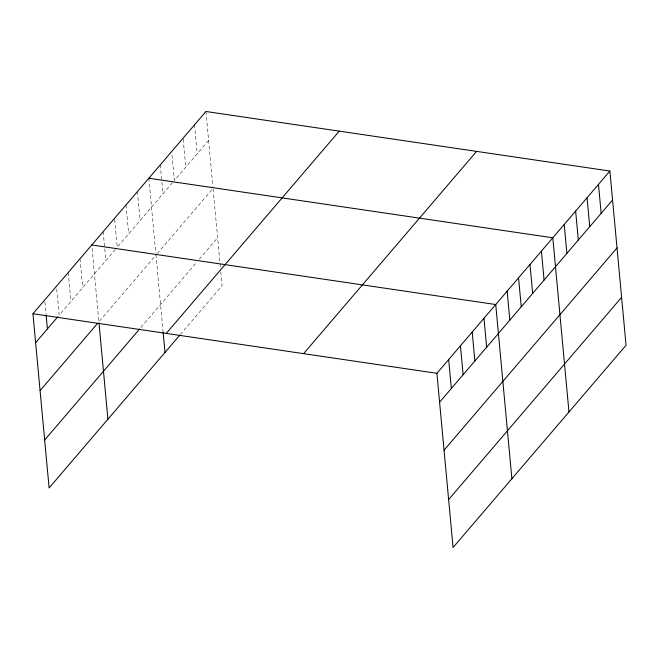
<?xml version="1.0" encoding="UTF-8"?>
<svg xmlns="http://www.w3.org/2000/svg" width="659" height="659" viewBox="0 0 659 659"><rect width="100%" height="100%" fill="white"/><g stroke="black" fill="none" stroke-linecap="round" stroke-linejoin="round"><path stroke-width="0.49" stroke-dasharray="3.29 2.47" d="M115.374 249.44L59.162 315.175L56.476 286.237M172.46 182.691L117.277 247.216L114.592 218.277M208.615 140.425L174.363 180.467L171.768 152.534M157.246 253.624L213.055 188.359L219.867 261.722M140.894 327.49L196.712 262.224M199.249 259.259L217.643 237.751M180.228 334.64L222.091 285.693L220.79 271.714M205.929 111.486L212.873 186.365M220.048 263.724L220.419 267.719M194.512 124.831L197.198 153.769M183.186 139.181L185.78 167.122M160.261 164.882L162.946 193.82M148.843 178.235L155.788 253.114M163.152 332.466L155.977 255.107L98.891 321.856L91.766 244.975M137.426 191.58L140.112 220.518M126.009 204.933L128.694 233.863M103.175 231.63L105.86 260.569M80.003 258.732L82.688 287.67M68.239 272.488L70.925 301.418M44.894 301.987L46.006 313.964"/><path stroke-width="0.99" d="M179.594 335.382L49.112 487.957L32.95 313.75L205.929 111.486L609.888 171.043L626.05 345.25L453.071 547.514L436.909 373.307L609.888 171.043M35.635 342.68L57.852 316.707M40.084 390.622L97.59 323.38M44.664 440.014L139.626 328.973M166.257 333.405L339.237 131.141M303.601 353.652L476.581 151.389M439.594 402.245L612.573 199.982M444.042 450.188L617.022 247.924M448.622 499.58L621.602 297.316M148.843 178.235L552.81 237.792L568.964 411.999M91.766 244.975L495.725 304.54L511.886 478.747M32.95 313.75L436.909 373.307M598.471 184.396L601.156 213.327M587.054 197.741L589.739 226.68M575.636 211.094L578.322 240.033M564.219 224.439L566.905 253.377M541.393 251.137L544.079 280.075M529.976 264.49L532.661 293.428M518.559 277.843L521.244 306.773M507.142 291.187L509.827 320.126M483.961 318.289L486.647 347.227M472.198 332.045L474.884 360.984M460.435 345.802L463.12 374.732M448.672 359.55L451.357 388.489M163.152 332.466L165.005 352.441M98.982 322.844L107.919 419.19M46.097 314.961L47.399 328.932"/></g></svg>
